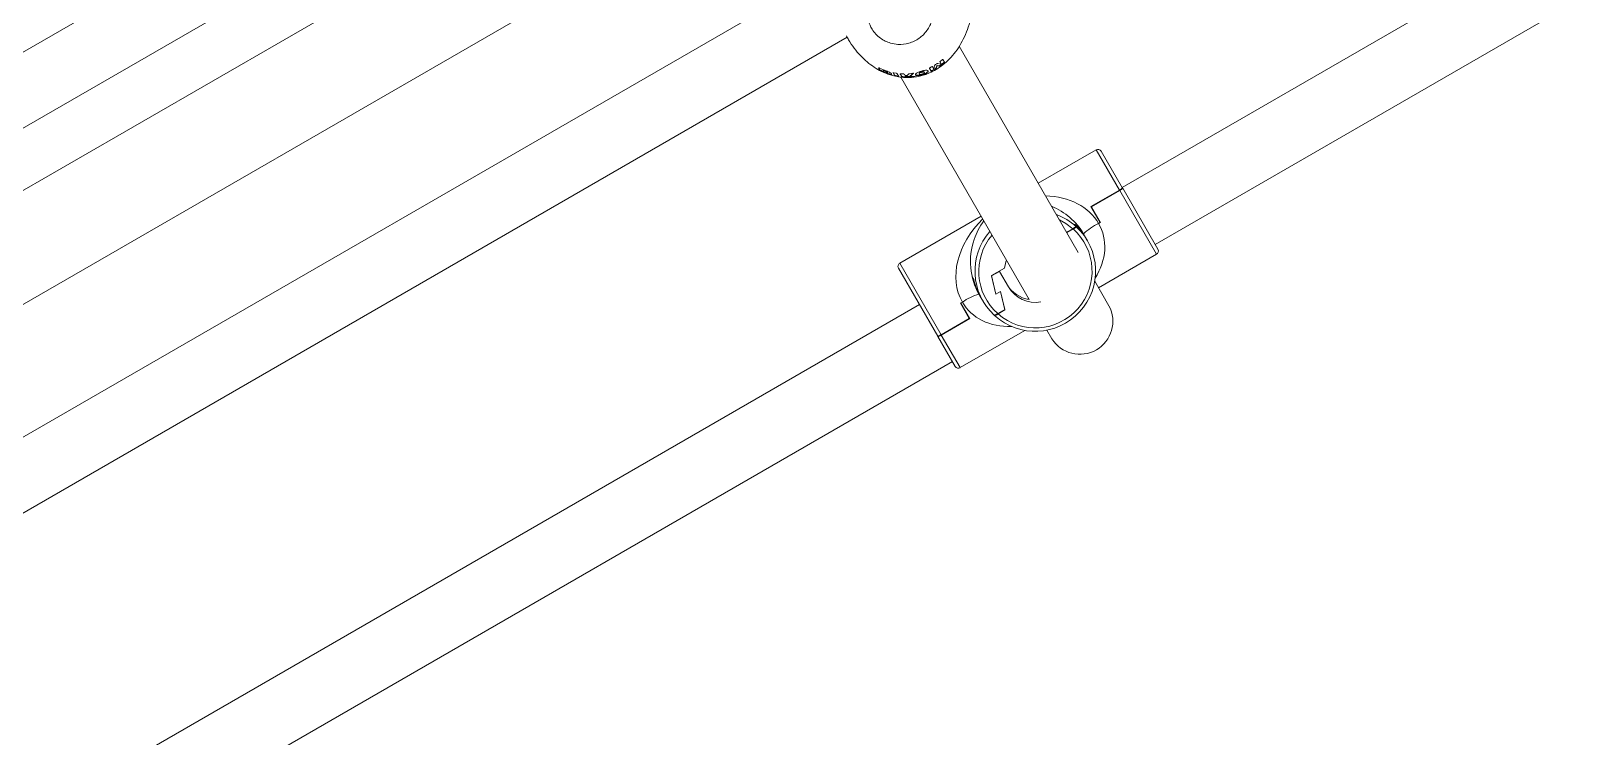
# Model space of a CAD drawing. Header units: millimetres. Extents: x -6879 to 7341, y -8047 to 7187.
# Drawn here: x 4008.2 to 4433, y -4316.8 to -4123.7 of the extents above; entities that cross this region are included whole.
import ezdxf

# ---------------------------------------------------------------- set-up
doc = ezdxf.new("R2010")
doc.units = ezdxf.units.MM
doc.layers.add('DIKOM_ОБЪЕКТ', color=7, linetype='Continuous')

msp = doc.modelspace()

# ---------------------------------------------------------------- linework, layer by layer
at = {"layer": 'DIKOM_ОБЪЕКТ', "color": 7, "linetype": 'Continuous', "lineweight": 15}
for p, q in [((3907.53, -4224.16), (4506.82, -3878.16)), ((4520.32, -3901.54), (3921.03, -4247.54)), ((4306.48, -4166.54), (4553.89, -4023.69)), ((3918.87, -4179.81), (4183.01, -4027.31)), ((4562.89, -4039.28), (4315.48, -4182.12)), ((4185.74, -4046.52), (3927.87, -4195.4)), ((3964.45, -4258.75), (4228.58, -4106.25)), ((4231.32, -4125.46), (3973.45, -4274.34)), ((4261.88, -4127.92), (4294.43, -4184.3)), ((4255.2, -4133.15), (4254.99, -4134.1)), ((4255.77, -4132.68), (4255.4, -4132.93)), ((4256.53, -4133.22), (4255.86, -4133.16)), ((4255.86, -4133.16), (4255.88, -4133.27)), ((4256.92, -4132.82), (4256.04, -4132.59)), ((4256.95, -4132.68), (4256.61, -4132.05)), ((4256.63, -4132.16), (4256.97, -4132.79)), ((4257.22, -4131.59), (4256.78, -4131.95)), ((4257.72, -4132.33), (4256.78, -4133.07)), ((4256.78, -4133.07), (4256.8, -4133.18)), ((4256.8, -4133.18), (4257.74, -4132.44)), ((4256.95, -4132.68), (4256.97, -4132.79)), ((4257.89, -4132.27), (4257.44, -4131.51)), ((4257.72, -4132.33), (4257.74, -4132.44)), ((4239.85, -4133.78), (4239.85, -4133.79)), ((4239.85, -4133.79), (4240.3, -4134.55)), ((4240.29, -4134.43), (4239.9, -4133.78)), ((4240.05, -4133.83), (4239.92, -4133.79)), ((4240.13, -4133.87), (4240.05, -4133.83)), ((4241.52, -4134.46), (4240.13, -4133.87)), ((4240.29, -4134.43), (4240.3, -4134.55)), ((4240.42, -4134.5), (4240.3, -4134.44)), ((4240.3, -4134.44), (4240.32, -4134.56)), ((4240.32, -4134.56), (4240.43, -4134.62)), ((4240.54, -4134.57), (4240.42, -4134.5)), ((4240.42, -4134.5), (4240.43, -4134.62)), ((4240.43, -4134.62), (4240.55, -4134.68)), ((4240.63, -4134.61), (4240.54, -4134.57)), ((4240.54, -4134.57), (4240.55, -4134.68)), ((4240.55, -4134.68), (4240.64, -4134.73)), ((4241.32, -4134.91), (4240.63, -4134.61)), ((4240.63, -4134.61), (4240.64, -4134.73)), ((4240.64, -4134.73), (4242.03, -4135.32)), ((4241.12, -4134.58), (4241.11, -4134.45)), ((4241.11, -4134.47), (4241.12, -4134.58)), ((4241.12, -4134.58), (4241.34, -4134.95)), ((4241.33, -4134.51), (4241.72, -4134.67)), ((4241.33, -4134.51), (4241.34, -4134.62)), ((4241.74, -4134.78), (4241.34, -4134.62)), ((4241.66, -4134.52), (4241.52, -4134.46)), ((4241.63, -4135.09), (4241.81, -4135.16)), ((4242.21, -4134.73), (4241.66, -4134.52)), ((4241.72, -4134.67), (4241.74, -4134.78)), ((4242.02, -4135.21), (4242.03, -4135.32)), ((4242.03, -4135.32), (4242.74, -4135.56)), ((4242.05, -4134.83), (4242.07, -4134.94)), ((4242.2, -4134.94), (4242.21, -4135.04)), ((4242.21, -4135.29), (4242.29, -4135.3)), ((4242.73, -4135.45), (4242.29, -4135.3)), ((4242.34, -4135.15), (4242.36, -4135.25)), ((4242.87, -4135.49), (4242.73, -4135.45)), ((4242.73, -4135.45), (4242.74, -4135.56)), ((4242.74, -4135.56), (4242.89, -4135.6)), ((4243.33, -4135.58), (4242.87, -4135.49)), ((4242.87, -4135.49), (4242.89, -4135.6)), ((4242.89, -4135.6), (4243.34, -4135.68)), ((4243.42, -4135.45), (4243.21, -4135.26)), ((4243.47, -4135.55), (4243.33, -4135.58)), ((4243.33, -4135.58), (4243.34, -4135.68)), ((4243.34, -4135.68), (4243.48, -4135.66)), ((4243.46, -4135.59), (4243.42, -4135.45)), ((4244.31, -4135.87), (4243.85, -4135.11)), ((4243.86, -4135.19), (4243.86, -4135.21)), ((4243.86, -4135.21), (4244.32, -4135.97)), ((4244.74, -4135.3), (4244.04, -4135.18)), ((4244.31, -4135.87), (4244.32, -4135.97)), ((4245.24, -4136.06), (4244.54, -4135.94)), ((4244.54, -4135.94), (4244.55, -4136.04)), ((4244.55, -4136.04), (4245.25, -4136.16)), ((4245.43, -4136.16), (4244.97, -4135.4)), ((4245.24, -4136.06), (4245.25, -4136.16)), ((4245.77, -4135.47), (4245.77, -4135.48)), ((4245.77, -4135.48), (4246.23, -4136.25)), ((4246.63, -4135.46), (4245.94, -4135.43)), ((4281.07, -4197.16), (4245.95, -4136.33)), ((4246.22, -4136.15), (4246.23, -4136.25)), ((4247.14, -4136.22), (4246.44, -4136.19)), ((4246.44, -4136.19), (4246.46, -4136.29)), ((4246.46, -4136.29), (4247.15, -4136.32)), ((4246.94, -4135.69), (4246.87, -4135.53)), ((4247.46, -4135.87), (4247.13, -4135.79)), ((4247.14, -4136.22), (4247.15, -4136.32)), ((4247.19, -4136.13), (4247.18, -4136.04)), ((4247.32, -4136.3), (4247.19, -4136.14)), ((4248.32, -4136.18), (4247.31, -4136.03)), ((4247.31, -4136.03), (4247.32, -4136.13)), ((4247.32, -4136.13), (4248.34, -4136.28)), ((4248.07, -4135.49), (4247.68, -4135.86)), ((4248.32, -4136.18), (4248.34, -4136.28)), ((4249.25, -4135.29), (4248.33, -4135.4)), ((4248.52, -4136.03), (4248.51, -4135.93)), ((4248.53, -4135.91), (4248.54, -4136)), ((4249.75, -4136.13), (4248.62, -4136.07)), ((4248.67, -4136.18), (4248.68, -4136.28)), ((4248.68, -4136.28), (4249.71, -4136.16)), ((4249.37, -4135.3), (4249.38, -4135.33)), ((4249.71, -4136.13), (4249.71, -4136.16)), ((4250.11, -4135.79), (4249.95, -4135.62)), ((4250.11, -4135.79), (4250.12, -4135.88)), ((4250.96, -4135.32), (4251.03, -4135.19)), ((4250.96, -4135.32), (4250.97, -4135.42)), ((4250.97, -4135.44), (4250.96, -4135.35)), ((4251.04, -4135.29), (4250.97, -4135.42)), ((4250.97, -4135.42), (4251.08, -4135.59)), ((4251.03, -4135.19), (4251.04, -4135.29)), ((4251.19, -4135.75), (4251.2, -4135.85)), ((4251.59, -4134.92), (4251.6, -4135.02)), ((4252.16, -4134.84), (4252.32, -4134.9)), ((4252.16, -4134.84), (4252.17, -4134.94)), ((4252.33, -4134.99), (4252.17, -4134.94)), ((4252.32, -4134.9), (4252.43, -4135.05)), ((4252.32, -4134.9), (4252.33, -4134.99)), ((4252.44, -4135.15), (4252.33, -4134.99)), ((4252.43, -4135.05), (4252.43, -4135.06)), ((4252.43, -4135.05), (4252.44, -4135.15)), ((4252.43, -4135.06), (4252.45, -4135.16)), ((4252.6, -4135.32), (4252.61, -4135.42)), ((4254.21, -4134.6), (4253.75, -4133.84)), ((4253.76, -4133.93), (4253.76, -4133.94)), ((4253.76, -4133.94), (4254.22, -4134.71)), ((4254.38, -4133.54), (4253.92, -4133.78)), ((4254.21, -4134.6), (4254.22, -4134.71)), ((4255.39, -4134), (4254.42, -4134.54)), ((4254.42, -4134.54), (4254.43, -4134.64)), ((4254.43, -4134.64), (4255.4, -4134.1)), ((4254.94, -4134.13), (4254.6, -4133.5)), ((4255.39, -4134), (4255.4, -4134.1)), ((4255.77, -4133.22), (4255.6, -4133.83)), ((4255.6, -4133.83), (4255.61, -4133.94)), ((4255.61, -4133.94), (4255.78, -4133.33)), ((4255.77, -4133.22), (4255.78, -4133.33)), ((4255.88, -4133.27), (4256.54, -4133.32)), ((4256.53, -4133.22), (4256.54, -4133.32)), ((4283.5, -4165.37), (4299.36, -4156.21)), ((4299.36, -4156.21), (4305.73, -4167.24)), ((4300.73, -4156.58), (4306.55, -4166.67)), ((4306.55, -4166.67), (4306.6, -4166.75)), ((4316.23, -4183.43), (4306.6, -4166.75)), ((4297.93, -4171.74), (4305.73, -4167.24)), ((4305.78, -4167.32), (4298.07, -4171.77)), ((4315.86, -4184.79), (4305.78, -4167.32)), ((4245.67, -4187.21), (4267.91, -4174.37)), ((4300.45, -4176.1), (4297.93, -4171.74)), ((4298.02, -4171.69), (4298.07, -4171.77)), ((4300.54, -4176.05), (4298.07, -4171.77)), ((4291.24, -4178.78), (4292.96, -4177.79)), ((4293.04, -4177.86), (4291.29, -4178.87)), ((4293.84, -4177.19), (4293.49, -4176.59)), ((4293.57, -4176.67), (4293.54, -4176.69)), ((4293.57, -4176.67), (4293.91, -4177.26)), ((4295.88, -4179.19), (4295.89, -4179.21)), ((4295.89, -4179.21), (4296.26, -4179.84)), ((4296.26, -4179.84), (4296.65, -4180.52)), ((4296.27, -4179.86), (4296.66, -4180.53)), ((4300.02, -4176.35), (4300.54, -4176.05)), ((4300.45, -4176.1), (4300.02, -4176.35)), ((4300.3, -4175.84), (4300.39, -4175.79)), ((4296.66, -4180.53), (4297, -4181.12)), ((4245.67, -4187.21), (4256.97, -4206.79)), ((4315.86, -4184.79), (4300, -4193.95)), ((4256.06, -4207.22), (4245.3, -4188.58)), ((4265.48, -4190.98), (4265.87, -4191.65)), ((4265.62, -4191.22), (4265.55, -4191.25)), ((4265.92, -4191.89), (4265.55, -4191.25)), ((4265.92, -4191.89), (4265.92, -4191.89)), ((4270.73, -4190.62), (4274.3, -4188.56)), ((4271.92, -4195.69), (4270.73, -4190.62)), ((4272.95, -4189.46), (4270.75, -4190.72)), ((4271.92, -4195.69), (4270.75, -4190.72)), ((4272.9, -4189.37), (4272.95, -4189.46)), ((4272.95, -4189.46), (4275.39, -4193.69)), ((4298.96, -4192.14), (4302.85, -4198.88)), ((4267.3, -4195.69), (4267.31, -4195.71)), ((4267.68, -4196.34), (4267.31, -4195.71)), ((4267.68, -4196.34), (4268.08, -4197.02)), ((4267.69, -4196.36), (4268.08, -4197.03)), ((4271.92, -4195.69), (4273.22, -4194.94)), ((4273.22, -4194.94), (4274.42, -4200.01)), ((4273.22, -4194.94), (4274.39, -4199.91)), ((4010.02, -4337.69), (4251.05, -4198.54)), ((4262.78, -4197.85), (4262.26, -4198.15)), ((4262.26, -4198.15), (4264.68, -4202.34)), ((4262.35, -4198.1), (4262.78, -4197.85)), ((4262.35, -4198.1), (4264.81, -4202.37)), ((4268.42, -4197.62), (4268.08, -4197.03)), ((4272.46, -4201.02), (4274.39, -4199.91)), ((4274.42, -4200.01), (4272.54, -4201.09)), ((4274.37, -4199.92), (4274.42, -4200.01)), ((4256.97, -4206.79), (4264.68, -4202.34)), ((4264.81, -4202.37), (4257.02, -4206.87)), ((4271.59, -4201.55), (4271.54, -4201.46)), ((4256.11, -4207.3), (4256.06, -4207.22)), ((4260.8, -4215.43), (4256.11, -4207.3)), ((4262.17, -4215.79), (4257.02, -4206.87)), ((4279.84, -4205.59), (4262.17, -4215.79)), ((4287.26, -4207.88), (4285.9, -4205.52)), ((4260.05, -4214.12), (4019.02, -4353.28))]:
    msp.add_line(p, q, dxfattribs=at)
at = {"layer": 'DIKOM_ОБЪЕКТ', "color": 7, "linetype": 'Continuous', "lineweight": 15, "flags": 128}
for points in [[(4292.96, -4177.79), (4291.02, -4176.34), (4289.3, -4175.41)], [(4274.84, -4186.37), (4274.68, -4186.82), (4274.3, -4188.56)], [(4280.45, -4197.04), (4280.74, -4197.06), (4281.02, -4197.08)]]:
    msp.add_lwpolyline(points, dxfattribs=at)
at = {"layer": 'DIKOM_ОБЪЕКТ', "color": 7, "linetype": 'Continuous', "lineweight": 15}
for centre, radius, start, end in [((4247.25, -4136.17), 0.154, 69.1713, 116.9161), ((4299.86, -4157.08), 1, 30, 120), ((4282.77, -4189.35), 16.44, 47.6934, 69.841), ((4282.66, -4189.4), 16.44, 138.6535, 227.2736), ((4282.7, -4189.47), 15.44, 139.9176, 228.4298), ((4282.69, -4189.35), 16.5, 227.6989, 47.1193), ((4282.73, -4189.42), 15.5, 228.877, 48.2682), ((4282.45, -4188.73), 16.41, 30.0008, 47.6904), ((4282.45, -4188.73), 16.41, 30.0013, 47.3246), ((4307.2, -4191.28), 16.56, 115.6963, 133.1136), ((4315.36, -4183.93), 1, 300, 30), ((4246.17, -4188.08), 1, 120, 210), ((4281.51, -4187.49), 16.41, 192.3096, 209.9992), ((4281.53, -4187.5), 16.41, 193.2235, 209.9973), ((4281.9, -4188.15), 16.41, 192.3096, 209.9988), ((4281.89, -4188.13), 16.41, 193.2235, 209.9978), ((4272.12, -4211.53), 16.56, 106.8864, 124.3037), ((4282.33, -4188.79), 8.47, 210.0277, 261.4064), ((4282.73, -4189.45), 8.48, 210.0482, 280.2098), ((4294.9, -4203.12), 9.01, 211.9167, 28.0833), ((4261.67, -4214.93), 1, 210, 300)]:
    msp.add_arc(centre, radius, start, end, dxfattribs=at)
at = {"layer": 'DIKOM_ОБЪЕКТ', "color": 7, "linetype": 'Continuous', "lineweight": 15, "extrusion": (0, 0, -1)}
for major_axis, ratio, start_param, end_param in [((20.02, 8.08), 0.758841, 5.236931, 6.176639), ((17.01, 13.3), 0.758841, 3.248139, 4.56916), ((-4.31, -16.78), 0.904381, 1.65512, 1.988359), ((16.69, -4.66), 0.904381, 4.843881, 5.537686), ((20.02, 8.08), 0.758841, 6.176639, 7.086805), ((-4.31, -16.78), 0.904381, 0.7455, 1.65512), ((17.01, 13.3), 0.758841, 2.337973, 3.248139)]:
    msp.add_ellipse((4280.77, -4186), major_axis=major_axis, ratio=ratio, start_param=start_param, end_param=end_param, dxfattribs=at)
at = {"layer": 'DIKOM_ОБЪЕКТ', "color": 7, "linetype": 'Continuous', "lineweight": 15}
for points, knots in [([(4265.45, -4109.34), (4265.48, -4109.51), (4265.7, -4110.7), (4265.81, -4112.95), (4265.75, -4116.03), (4265.35, -4119.05), (4264.66, -4121.94), (4263.68, -4124.65), (4262.45, -4127.15), (4260.98, -4129.4), (4259.31, -4131.37), (4257.52, -4132.99), (4255.67, -4134.27), (4253.97, -4135.14), (4252.43, -4135.73), (4250.99, -4136.12), (4249.26, -4136.42), (4247.63, -4136.48), (4245.96, -4136.36), (4244.42, -4136.11), (4243.08, -4135.77), (4242.36, -4135.46), (4242.22, -4135.4)], [0, 0, 0, 0, 0.012574, 0.086287, 0.159683, 0.231953, 0.302502, 0.370874, 0.436765, 0.500079, 0.560948, 0.619847, 0.671089, 0.720223, 0.754873, 0.787612, 0.825443, 0.878991, 0.90281, 0.94387, 0.989355, 1, 1, 1, 1]), ([(4237.09, -4120.98), (4237.37, -4121.77), (4238.03, -4123.61), (4240.22, -4125.78), (4242.77, -4127.05), (4245.48, -4127.51), (4248.22, -4127.2), (4251.03, -4125.87), (4253.24, -4123.68), (4254.59, -4120.88), (4254.9, -4118.5), (4254.77, -4117.16), (4254.74, -4116.85)], [0, 0, 0, 0, 0.091343, 0.213643, 0.328163, 0.403229, 0.515871, 0.628376, 0.740314, 0.851672, 0.96525, 1, 1, 1, 1]), ([(4241.93, -4135.28), (4241.51, -4135.12), (4240.38, -4134.67), (4238.64, -4133.64), (4236.7, -4132.21), (4234.86, -4130.47), (4233.16, -4128.43), (4231.89, -4126.6), (4231.28, -4125.4), (4231.09, -4125.03)], [0, 0, 0, 0, 0.089145, 0.238073, 0.39569, 0.561617, 0.735619, 0.917352, 1, 1, 1, 1]), ([(4255.4, -4132.93), (4255.37, -4132.95), (4255.31, -4132.99), (4255.24, -4133.06), (4255.21, -4133.11), (4255.2, -4133.14), (4255.2, -4133.15)], [0, 0, 0, 0, 0.283769, 0.568171, 0.844145, 1, 1, 1, 1]), ([(4256.04, -4132.59), (4256.02, -4132.59), (4256, -4132.58), (4255.94, -4132.6), (4255.88, -4132.62), (4255.82, -4132.66), (4255.78, -4132.68), (4255.77, -4132.68)], [0, 0, 0, 0, 0.216792, 0.43307, 0.660267, 0.912345, 1, 1, 1, 1]), ([(4255.86, -4133.16), (4255.86, -4133.16), (4255.86, -4133.16), (4255.84, -4133.16), (4255.83, -4133.17), (4255.81, -4133.18), (4255.79, -4133.19), (4255.78, -4133.21), (4255.77, -4133.22), (4255.77, -4133.22), (4255.77, -4133.22)], [0, 0, 0, 0, 0.120667, 0.240583, 0.368981, 0.510373, 0.660057, 0.80926, 0.948351, 1, 1, 1, 1]), ([(4256.78, -4133.07), (4256.74, -4133.1), (4256.67, -4133.15), (4256.58, -4133.2), (4256.54, -4133.21), (4256.53, -4133.22)], [0, 0, 0, 0, 0.403435, 0.754234, 1, 1, 1, 1]), ([(4256.54, -4133.32), (4256.56, -4133.32), (4256.59, -4133.31), (4256.67, -4133.26), (4256.75, -4133.22), (4256.79, -4133.19), (4256.8, -4133.18)], [0, 0, 0, 0, 0.289698, 0.578455, 0.898501, 1, 1, 1, 1]), ([(4256.78, -4131.95), (4256.75, -4131.97), (4256.7, -4132.02), (4256.65, -4132.09), (4256.63, -4132.14), (4256.63, -4132.16), (4256.63, -4132.16)], [0, 0, 0, 0, 0.32099, 0.609036, 0.826688, 1, 1, 1, 1]), ([(4256.97, -4132.79), (4256.97, -4132.79), (4256.97, -4132.79), (4256.96, -4132.8), (4256.96, -4132.8), (4256.95, -4132.81), (4256.94, -4132.82), (4256.93, -4132.82), (4256.93, -4132.82), (4256.92, -4132.82), (4256.92, -4132.82)], [0, 0, 0, 0, 0.113008, 0.226979, 0.34842, 0.486271, 0.63993, 0.805247, 0.964765, 1, 1, 1, 1]), ([(4257.44, -4131.51), (4257.43, -4131.5), (4257.42, -4131.49), (4257.39, -4131.49), (4257.35, -4131.5), (4257.3, -4131.53), (4257.25, -4131.56), (4257.23, -4131.58), (4257.22, -4131.59)], [0, 0, 0, 0, 0.169104, 0.338432, 0.511738, 0.706646, 0.933914, 1, 1, 1, 1]), ([(4257.85, -4132.2), (4257.85, -4132.21), (4257.83, -4132.23), (4257.78, -4132.28), (4257.74, -4132.31), (4257.72, -4132.33)], [0, 0, 0, 0, 0.249255, 0.594722, 1, 1, 1, 1]), ([(4257.74, -4132.44), (4257.76, -4132.42), (4257.81, -4132.38), (4257.86, -4132.33), (4257.89, -4132.29), (4257.89, -4132.27), (4257.89, -4132.27), (4257.89, -4132.27)], [0, 0, 0, 0, 0.32224, 0.547305, 0.774085, 0.968854, 1, 1, 1, 1]), ([(4239.92, -4133.79), (4239.9, -4133.78), (4239.87, -4133.77), (4239.86, -4133.78), (4239.85, -4133.78)], [0, 0, 0, 0, 0.555623, 1, 1, 1, 1]), ([(4240.3, -4134.44), (4240.3, -4134.44), (4240.29, -4134.43), (4240.29, -4134.43), (4240.29, -4134.43)], [0, 0, 0, 0, 0.535871, 1, 1, 1, 1]), ([(4240.3, -4134.55), (4240.3, -4134.55), (4240.31, -4134.55), (4240.31, -4134.56), (4240.32, -4134.56)], [0, 0, 0, 0, 0.537912, 1, 1, 1, 1]), ([(4241.11, -4134.47), (4241.11, -4134.46), (4241.11, -4134.45), (4241.14, -4134.45), (4241.19, -4134.46), (4241.26, -4134.48), (4241.31, -4134.5), (4241.33, -4134.51)], [0, 0, 0, 0, 0.184662, 0.369282, 0.565606, 0.789057, 1, 1, 1, 1]), ([(4241.34, -4134.62), (4241.31, -4134.61), (4241.24, -4134.58), (4241.17, -4134.56), (4241.13, -4134.56), (4241.12, -4134.57), (4241.12, -4134.58), (4241.12, -4134.58)], [0, 0, 0, 0, 0.309947, 0.578959, 0.779801, 0.96109, 1, 1, 1, 1]), ([(4241.34, -4134.95), (4241.35, -4134.96), (4241.37, -4134.97), (4241.42, -4135), (4241.49, -4135.03), (4241.56, -4135.06), (4241.61, -4135.08), (4241.63, -4135.09)], [0, 0, 0, 0, 0.193643, 0.386637, 0.591911, 0.82551, 1, 1, 1, 1]), ([(4241.72, -4134.67), (4241.8, -4134.7), (4241.92, -4134.76), (4242.02, -4134.81), (4242.05, -4134.83)], [0, 0, 0, 0, 0.641385, 1, 1, 1, 1]), ([(4242.07, -4134.94), (4242, -4134.9), (4241.9, -4134.85), (4241.78, -4134.8), (4241.74, -4134.78)], [0, 0, 0, 0, 0.617405, 1, 1, 1, 1]), ([(4241.81, -4135.16), (4241.91, -4135.2), (4242.06, -4135.25), (4242.17, -4135.28), (4242.21, -4135.29)], [0, 0, 0, 0, 0.709496, 1, 1, 1, 1]), ([(4242.05, -4134.83), (4242.09, -4134.86), (4242.15, -4134.9), (4242.19, -4134.93), (4242.2, -4134.94)], [0, 0, 0, 0, 0.688297, 1, 1, 1, 1]), ([(4242.21, -4135.04), (4242.18, -4135.02), (4242.15, -4134.99), (4242.08, -4134.95), (4242.07, -4134.94)], [0, 0, 0, 0, 0.688099, 1, 1, 1, 1]), ([(4242.2, -4134.94), (4242.27, -4135.01), (4242.35, -4135.11), (4242.35, -4135.16), (4242.34, -4135.17)], [0, 0, 0, 0, 0.825833, 1, 1, 1, 1]), ([(4243.21, -4135.26), (4243.08, -4135.18), (4242.84, -4135.03), (4242.46, -4134.85), (4242.25, -4134.75), (4242.21, -4134.73)], [0, 0, 0, 0, 0.445421, 0.88934, 1, 1, 1, 1]), ([(4242.36, -4135.28), (4242.34, -4135.23), (4242.33, -4135.16), (4242.23, -4135.06), (4242.21, -4135.04)], [0, 0, 0, 0, 0.827929, 1, 1, 1, 1]), ([(4242.29, -4135.3), (4242.32, -4135.3), (4242.35, -4135.3), (4242.36, -4135.28), (4242.36, -4135.28)], [0, 0, 0, 0, 0.786318, 1, 1, 1, 1]), ([(4244.04, -4135.18), (4244.01, -4135.17), (4243.97, -4135.17), (4243.91, -4135.17), (4243.87, -4135.17), (4243.86, -4135.19), (4243.86, -4135.2), (4243.86, -4135.21)], [0, 0, 0, 0, 0.220494, 0.44093, 0.651289, 0.848007, 1, 1, 1, 1]), ([(4244.54, -4135.94), (4244.51, -4135.93), (4244.46, -4135.92), (4244.39, -4135.9), (4244.34, -4135.88), (4244.32, -4135.87), (4244.31, -4135.87), (4244.31, -4135.87)], [0, 0, 0, 0, 0.240906, 0.481959, 0.710853, 0.926187, 1, 1, 1, 1]), ([(4244.32, -4135.97), (4244.32, -4135.97), (4244.34, -4135.98), (4244.38, -4136), (4244.44, -4136.01), (4244.5, -4136.03), (4244.54, -4136.03), (4244.55, -4136.04)], [0, 0, 0, 0, 0.210598, 0.421451, 0.633115, 0.854156, 1, 1, 1, 1]), ([(4244.97, -4135.4), (4244.97, -4135.39), (4244.96, -4135.37), (4244.91, -4135.35), (4244.86, -4135.33), (4244.8, -4135.31), (4244.76, -4135.3), (4244.74, -4135.3)], [0, 0, 0, 0, 0.206347, 0.412335, 0.625672, 0.848533, 1, 1, 1, 1]), ([(4245.37, -4136.07), (4245.36, -4136.07), (4245.33, -4136.07), (4245.28, -4136.06), (4245.25, -4136.06), (4245.24, -4136.06)], [0, 0, 0, 0, 0.355988, 0.814819, 1, 1, 1, 1]), ([(4245.25, -4136.16), (4245.28, -4136.16), (4245.33, -4136.17), (4245.38, -4136.17), (4245.42, -4136.17), (4245.43, -4136.17), (4245.43, -4136.16), (4245.43, -4136.16)], [0, 0, 0, 0, 0.24078, 0.481919, 0.722118, 0.953578, 1, 1, 1, 1]), ([(4245.94, -4135.43), (4245.92, -4135.43), (4245.88, -4135.43), (4245.82, -4135.43), (4245.79, -4135.45), (4245.77, -4135.46), (4245.77, -4135.47), (4245.77, -4135.47)], [0, 0, 0, 0, 0.230735, 0.461039, 0.686655, 0.906397, 1, 1, 1, 1]), ([(4246.22, -4136.15), (4246.09, -4135.98), (4245.95, -4135.8), (4245.8, -4135.47), (4245.79, -4135.46)], [0, 0, 0, 0, 0.960891, 1, 1, 1, 1]), ([(4246.44, -4136.19), (4246.42, -4136.19), (4246.38, -4136.19), (4246.31, -4136.18), (4246.26, -4136.17), (4246.23, -4136.16), (4246.22, -4136.15), (4246.22, -4136.15)], [0, 0, 0, 0, 0.217534, 0.435429, 0.648113, 0.856004, 1, 1, 1, 1]), ([(4246.23, -4136.25), (4246.23, -4136.25), (4246.24, -4136.26), (4246.28, -4136.27), (4246.34, -4136.28), (4246.4, -4136.29), (4246.44, -4136.29), (4246.46, -4136.29)], [0, 0, 0, 0, 0.207799, 0.415716, 0.62249, 0.831121, 1, 1, 1, 1]), ([(4246.87, -4135.53), (4246.86, -4135.53), (4246.85, -4135.51), (4246.81, -4135.49), (4246.75, -4135.47), (4246.69, -4135.46), (4246.65, -4135.46), (4246.63, -4135.46)], [0, 0, 0, 0, 0.209411, 0.418447, 0.630447, 0.845362, 1, 1, 1, 1]), ([(4247.13, -4135.79), (4247.09, -4135.78), (4247.01, -4135.76), (4246.95, -4135.72), (4246.94, -4135.69), (4246.94, -4135.69)], [0, 0, 0, 0, 0.40501, 0.809871, 1, 1, 1, 1]), ([(4247.26, -4136.22), (4247.25, -4136.22), (4247.22, -4136.22), (4247.18, -4136.22), (4247.15, -4136.22), (4247.14, -4136.22)], [0, 0, 0, 0, 0.303569, 0.798118, 1, 1, 1, 1]), ([(4247.15, -4136.32), (4247.17, -4136.32), (4247.22, -4136.32), (4247.27, -4136.32), (4247.31, -4136.31), (4247.32, -4136.3), (4247.32, -4136.3), (4247.32, -4136.3)], [0, 0, 0, 0, 0.22891, 0.457618, 0.688092, 0.917096, 1, 1, 1, 1]), ([(4247.19, -4136.13), (4247.19, -4136.13), (4247.19, -4136.13), (4247.2, -4136.13), (4247.21, -4136.12), (4247.24, -4136.12), (4247.26, -4136.12), (4247.28, -4136.12), (4247.3, -4136.12), (4247.31, -4136.13), (4247.32, -4136.13)], [0, 0, 0, 0, 0.067648, 0.208389, 0.349592, 0.493333, 0.638476, 0.782477, 0.925778, 1, 1, 1, 1]), ([(4247.68, -4135.86), (4247.68, -4135.86), (4247.66, -4135.87), (4247.62, -4135.88), (4247.58, -4135.88), (4247.53, -4135.88), (4247.49, -4135.88), (4247.47, -4135.87), (4247.46, -4135.87)], [0, 0, 0, 0, 0.179979, 0.360154, 0.540696, 0.723164, 0.906257, 1, 1, 1, 1]), ([(4248.33, -4135.4), (4248.29, -4135.41), (4248.22, -4135.42), (4248.12, -4135.45), (4248.09, -4135.47), (4248.07, -4135.49)], [0, 0, 0, 0, 0.330852, 0.661492, 1, 1, 1, 1]), ([(4248.67, -4136.18), (4248.62, -4136.18), (4248.51, -4136.19), (4248.39, -4136.19), (4248.34, -4136.18), (4248.32, -4136.18)], [0, 0, 0, 0, 0.428326, 0.856611, 1, 1, 1, 1]), ([(4248.34, -4136.28), (4248.38, -4136.28), (4248.47, -4136.29), (4248.59, -4136.28), (4248.66, -4136.28), (4248.68, -4136.28)], [0, 0, 0, 0, 0.427486, 0.855395, 1, 1, 1, 1]), ([(4248.53, -4135.91), (4248.52, -4135.92), (4248.5, -4135.92), (4248.51, -4135.93), (4248.51, -4135.93)], [0, 0, 0, 0, 0.871439, 1, 1, 1, 1]), ([(4248.62, -4136.07), (4248.6, -4136.07), (4248.55, -4136.06), (4248.52, -4136.04), (4248.52, -4136.02), (4248.53, -4136.01), (4248.54, -4136)], [0, 0, 0, 0, 0.27327, 0.546919, 0.820677, 1, 1, 1, 1]), ([(4249.31, -4135.29), (4249.19, -4135.4), (4248.93, -4135.64), (4248.67, -4135.82), (4248.53, -4135.91)], [0, 0, 0, 0, 0.463167, 1, 1, 1, 1]), ([(4248.54, -4136), (4248.68, -4135.91), (4248.96, -4135.73), (4249.24, -4135.46), (4249.38, -4135.33)], [0, 0, 0, 0, 0.49862, 1, 1, 1, 1]), ([(4249.38, -4135.33), (4249.38, -4135.33), (4249.38, -4135.32), (4249.37, -4135.3), (4249.35, -4135.29), (4249.32, -4135.29), (4249.29, -4135.29), (4249.26, -4135.29), (4249.25, -4135.29)], [0, 0, 0, 0, 0.173619, 0.347336, 0.521074, 0.694589, 0.867273, 1, 1, 1, 1]), ([(4249.71, -4136.16), (4249.72, -4136.16), (4249.74, -4136.15), (4249.76, -4136.15), (4249.78, -4136.14), (4249.79, -4136.14), (4249.78, -4136.13), (4249.77, -4136.13), (4249.76, -4136.13), (4249.75, -4136.13)], [0, 0, 0, 0, 0.1469, 0.293992, 0.441566, 0.589861, 0.739349, 0.889805, 1, 1, 1, 1]), ([(4250.61, -4135.05), (4250.49, -4135.11), (4250.24, -4135.22), (4249.99, -4135.4), (4249.95, -4135.5), (4249.92, -4135.55)], [0, 0, 0, 0, 0.337002, 0.674085, 1, 1, 1, 1]), ([(4249.92, -4135.55), (4249.93, -4135.66), (4249.95, -4135.79), (4250.09, -4135.87), (4250.12, -4135.88)], [0, 0, 0, 0, 0.776282, 1, 1, 1, 1]), ([(4251.19, -4135.75), (4251.03, -4135.78), (4250.72, -4135.83), (4250.34, -4135.84), (4250.18, -4135.81), (4250.11, -4135.79)], [0, 0, 0, 0, 0.343471, 0.686922, 1, 1, 1, 1]), ([(4250.12, -4135.88), (4250.21, -4135.9), (4250.37, -4135.94), (4250.77, -4135.92), (4251.06, -4135.87), (4251.2, -4135.85)], [0, 0, 0, 0, 0.356921, 0.695234, 1, 1, 1, 1]), ([(4252.11, -4134.57), (4251.87, -4134.63), (4251.35, -4134.77), (4250.87, -4134.95), (4250.61, -4135.05)], [0, 0, 0, 0, 0.468588, 1, 1, 1, 1]), ([(4251.03, -4135.19), (4251.07, -4135.16), (4251.14, -4135.1), (4251.33, -4135.01), (4251.49, -4134.95), (4251.58, -4134.93), (4251.59, -4134.92)], [0, 0, 0, 0, 0.316694, 0.633135, 0.952323, 1, 1, 1, 1]), ([(4251.6, -4135.02), (4251.52, -4135.05), (4251.37, -4135.09), (4251.18, -4135.18), (4251.08, -4135.25), (4251.04, -4135.28), (4251.04, -4135.29)], [0, 0, 0, 0, 0.320685, 0.641359, 0.96091, 1, 1, 1, 1]), ([(4251.08, -4135.59), (4251.11, -4135.61), (4251.17, -4135.63), (4251.27, -4135.63), (4251.3, -4135.63)], [0, 0, 0, 0, 0.667114, 1, 1, 1, 1]), ([(4252.6, -4135.32), (4252.3, -4135.43), (4251.84, -4135.6), (4251.36, -4135.71), (4251.19, -4135.75)], [0, 0, 0, 0, 0.651558, 1, 1, 1, 1]), ([(4251.2, -4135.85), (4251.52, -4135.77), (4252, -4135.66), (4252.45, -4135.48), (4252.61, -4135.42)], [0, 0, 0, 0, 0.646352, 1, 1, 1, 1]), ([(4251.3, -4135.63), (4251.36, -4135.63), (4251.45, -4135.62), (4251.56, -4135.6), (4251.59, -4135.6)], [0, 0, 0, 0, 0.698936, 1, 1, 1, 1]), ([(4251.59, -4134.92), (4251.66, -4134.9), (4251.81, -4134.86), (4252.01, -4134.83), (4252.11, -4134.84), (4252.16, -4134.84)], [0, 0, 0, 0, 0.353577, 0.70715, 1, 1, 1, 1]), ([(4251.59, -4135.6), (4251.67, -4135.58), (4251.81, -4135.54), (4251.94, -4135.5), (4252, -4135.48)], [0, 0, 0, 0, 0.581714, 1, 1, 1, 1]), ([(4252.17, -4134.94), (4252.11, -4134.93), (4252, -4134.93), (4251.8, -4134.97), (4251.66, -4135), (4251.6, -4135.02)], [0, 0, 0, 0, 0.348172, 0.696292, 1, 1, 1, 1]), ([(4252, -4135.48), (4252.08, -4135.44), (4252.21, -4135.39), (4252.3, -4135.33), (4252.33, -4135.32)], [0, 0, 0, 0, 0.662412, 1, 1, 1, 1]), ([(4253.23, -4134.5), (4253.12, -4134.48), (4252.92, -4134.45), (4252.5, -4134.49), (4252.22, -4134.55), (4252.11, -4134.57)], [0, 0, 0, 0, 0.378589, 0.757052, 1, 1, 1, 1]), ([(4252.33, -4135.32), (4252.37, -4135.28), (4252.45, -4135.22), (4252.44, -4135.17), (4252.44, -4135.15)], [0, 0, 0, 0, 0.549012, 1, 1, 1, 1]), ([(4253.46, -4134.75), (4253.42, -4134.81), (4253.34, -4134.92), (4253.03, -4135.13), (4252.74, -4135.26), (4252.6, -4135.32)], [0, 0, 0, 0, 0.330536, 0.660943, 1, 1, 1, 1]), ([(4252.61, -4135.42), (4252.75, -4135.36), (4253.04, -4135.22), (4253.35, -4135.02), (4253.43, -4134.91), (4253.47, -4134.85)], [0, 0, 0, 0, 0.338091, 0.676372, 1, 1, 1, 1]), ([(4253.47, -4134.85), (4253.46, -4134.76), (4253.45, -4134.62), (4253.28, -4134.53), (4253.23, -4134.5)], [0, 0, 0, 0, 0.724271, 1, 1, 1, 1]), ([(4253.92, -4133.78), (4253.9, -4133.79), (4253.86, -4133.81), (4253.8, -4133.86), (4253.77, -4133.9), (4253.76, -4133.93), (4253.76, -4133.94), (4253.76, -4133.94)], [0, 0, 0, 0, 0.228325, 0.456681, 0.68371, 0.900275, 1, 1, 1, 1]), ([(4254.42, -4134.54), (4254.4, -4134.55), (4254.36, -4134.57), (4254.3, -4134.59), (4254.24, -4134.61), (4254.21, -4134.61), (4254.21, -4134.61), (4254.21, -4134.6)], [0, 0, 0, 0, 0.217713, 0.435194, 0.653236, 0.863013, 1, 1, 1, 1]), ([(4254.22, -4134.71), (4254.22, -4134.71), (4254.23, -4134.71), (4254.26, -4134.71), (4254.31, -4134.69), (4254.37, -4134.67), (4254.41, -4134.65), (4254.43, -4134.64)], [0, 0, 0, 0, 0.191162, 0.381489, 0.580365, 0.790762, 1, 1, 1, 1]), ([(4254.6, -4133.5), (4254.6, -4133.5), (4254.59, -4133.48), (4254.56, -4133.48), (4254.51, -4133.48), (4254.46, -4133.5), (4254.41, -4133.52), (4254.39, -4133.53), (4254.38, -4133.54)], [0, 0, 0, 0, 0.181805, 0.363528, 0.54571, 0.735455, 0.937598, 1, 1, 1, 1]), ([(4254.99, -4134.1), (4254.99, -4134.1), (4254.98, -4134.1), (4254.98, -4134.11), (4254.97, -4134.11), (4254.96, -4134.12), (4254.95, -4134.12), (4254.95, -4134.13), (4254.94, -4134.13), (4254.94, -4134.13), (4254.94, -4134.13)], [0, 0, 0, 0, 0.125884, 0.249055, 0.379952, 0.519893, 0.666243, 0.810306, 0.948888, 1, 1, 1, 1]), ([(4255.6, -4133.83), (4255.59, -4133.84), (4255.58, -4133.86), (4255.53, -4133.9), (4255.47, -4133.95), (4255.42, -4133.98), (4255.39, -4134)], [0, 0, 0, 0, 0.238001, 0.475675, 0.72208, 1, 1, 1, 1]), ([(4255.4, -4134.1), (4255.43, -4134.09), (4255.49, -4134.05), (4255.56, -4134), (4255.6, -4133.96), (4255.61, -4133.94), (4255.61, -4133.94)], [0, 0, 0, 0, 0.28492, 0.570515, 0.836393, 1, 1, 1, 1]), ([(4255.78, -4133.33), (4255.79, -4133.33), (4255.79, -4133.32), (4255.8, -4133.31), (4255.81, -4133.3), (4255.83, -4133.29), (4255.84, -4133.28), (4255.86, -4133.27), (4255.87, -4133.27), (4255.88, -4133.27), (4255.88, -4133.27)], [0, 0, 0, 0, 0.120089, 0.240744, 0.36924, 0.510863, 0.660642, 0.81001, 0.947506, 1, 1, 1, 1]), ([(4305.73, -4167.24), (4305.74, -4167.23), (4305.84, -4167.17), (4306.03, -4167.05), (4306.27, -4166.9), (4306.45, -4166.78), (4306.55, -4166.69), (4306.55, -4166.67), (4306.55, -4166.67)], [0, 0, 0, 0, 0.021078, 0.221064, 0.421416, 0.627562, 0.843134, 1, 1, 1, 1]), ([(4305.78, -4167.32), (4305.86, -4167.28), (4306.04, -4167.17), (4306.28, -4167.02), (4306.47, -4166.89), (4306.59, -4166.79), (4306.6, -4166.77), (4306.6, -4166.75)], [0, 0, 0, 0, 0.18123, 0.381681, 0.586684, 0.800267, 1, 1, 1, 1]), ([(4292.96, -4177.79), (4293.03, -4177.74), (4293.21, -4177.64), (4293.48, -4177.48), (4293.68, -4177.34), (4293.8, -4177.25), (4293.84, -4177.21), (4293.84, -4177.2), (4293.84, -4177.19)], [0, 0, 0, 0, 0.153132, 0.385829, 0.611782, 0.753355, 0.953675, 1, 1, 1, 1]), ([(4293.04, -4177.86), (4293.13, -4177.81), (4293.32, -4177.69), (4293.59, -4177.52), (4293.8, -4177.38), (4293.91, -4177.29), (4293.91, -4177.27), (4293.91, -4177.26)], [0, 0, 0, 0, 0.187215, 0.418701, 0.642967, 0.856508, 1, 1, 1, 1]), ([(4272.46, -4201.02), (4272.37, -4201.07), (4272.18, -4201.18), (4271.89, -4201.33), (4271.66, -4201.44), (4271.54, -4201.49), (4271.52, -4201.48), (4271.51, -4201.48)], [0, 0, 0, 0, 0.187224, 0.418707, 0.642866, 0.856436, 1, 1, 1, 1]), ([(4272.54, -4201.09), (4272.46, -4201.13), (4272.29, -4201.24), (4272.01, -4201.38), (4271.79, -4201.49), (4271.65, -4201.55), (4271.6, -4201.56), (4271.59, -4201.55), (4271.59, -4201.55)], [0, 0, 0, 0, 0.153131, 0.38577, 0.611839, 0.753418, 0.953747, 1, 1, 1, 1]), ([(4256.97, -4206.79), (4256.88, -4206.83), (4256.71, -4206.94), (4256.45, -4207.07), (4256.24, -4207.17), (4256.1, -4207.22), (4256.07, -4207.22), (4256.06, -4207.22)], [0, 0, 0, 0, 0.181251, 0.381679, 0.586746, 0.800335, 1, 1, 1, 1]), ([(4257.02, -4206.87), (4257.01, -4206.88), (4256.91, -4206.93), (4256.71, -4207.04), (4256.46, -4207.18), (4256.26, -4207.27), (4256.14, -4207.31), (4256.12, -4207.3), (4256.11, -4207.3)], [0, 0, 0, 0, 0.021078, 0.221062, 0.421375, 0.627472, 0.84307, 1, 1, 1, 1])]:
    msp.add_open_spline(points, degree=3, knots=knots, dxfattribs=at)

doc.saveas('drawing.dxf')
